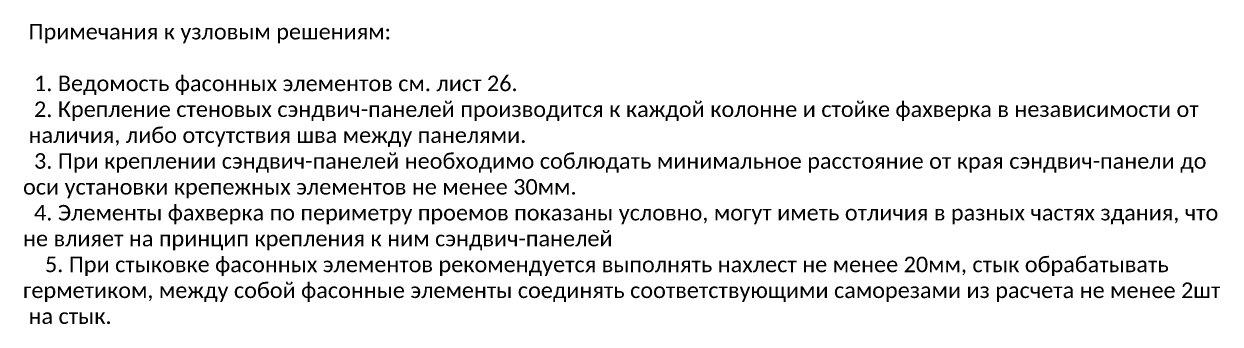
# Model space of a CAD drawing. Header units: millimetres. Extents: x -3689 to 2883575, y -702957 to -604547.
# Drawn here: x 2872630 to 2874171, y -668552 to -668165 of the extents above; entities that cross this region are included whole.
import ezdxf

# ---------------------------------------------------------------- set-up
doc = ezdxf.new("R2010")
doc.units = ezdxf.units.MM
doc.layers.add('A-DOOR-IDEN', color=12, linetype='Continuous')
doc.styles.add('Calibri', font='calibri.ttf')

msp = doc.modelspace()

# ---------------------------------------------------------------- texts
at = {"layer": 'A-DOOR-IDEN', "linetype": 'ByBlock', "ltscale": 500, "insert": (2872629.1904, -668131.9082), "char_height": 20, "attachment_point": 1, "style": 'Calibri'}
msp.add_mtext_dynamic_manual_height_columns('\\A1;\\pxql;\\P Примечания к узловым решениям:\\P\\P  1. Ведомость фасонных элементов см. лист 26.\\P  2. Крепление стеновых сэндвич-панелей производится к каждой колонне и стойке фахверка в независимости от\\P наличия, либо отсутствия шва между панелями.\\P  3. При креплении сэндвич-панелей необходимо соблюдать минимальное расстояние от края сэндвич-панели до \\Pоси установки крепежных элементов не менее 30мм.\\P  4. Элементы фахверка по периметру проемов показаны условно, могут иметь отличия в разных частях здания, что \\Pне влияет на принцип крепления к ним сэндвич-панелей\\P    5. При стыковке фасонных элементов рекомендуется выполнять нахлест не менее 20мм, стык обрабатывать \\Pгерметиком, между собой фасонные элементы соединять соответствующими саморезами из расчета не менее 2шт\\P на стык. \\P{\\A0;\\P\\P }', width=1750, gutter_width=2.5, heights=[0], dxfattribs=at)

doc.saveas('drawing.dxf')
